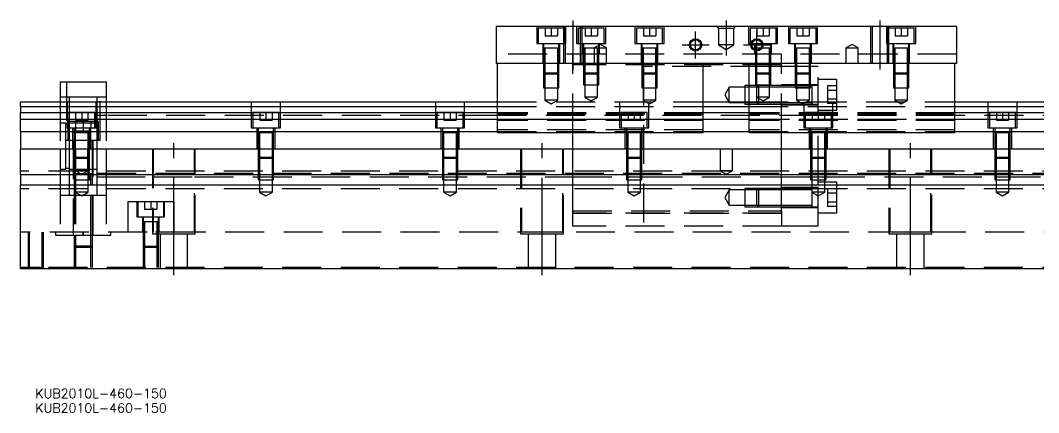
# Model space of a CAD drawing. Extents: x -20 to 683, y -288 to 102.
# Drawn here: x 0 to 331.8, y -287.6 to -159.8 of the extents above; entities that cross this region are included whole.
import ezdxf

# ---------------------------------------------------------------- set-up
doc = ezdxf.new("R2010")
doc.units = 0
doc.linetypes.add('CENTER', pattern=[50.8, 31.75, -6.35, 6.35, -6.35])
doc.linetypes.add('DASHED', pattern=[19.05, 12.7, -6.35])
doc.layers.get('0').update_dxf_attribs({"linetype": 'CONTINUOUS'})
doc.layers.add('CENTER', color=1, linetype='CENTER')
doc.styles.get("Standard").update_dxf_attribs({"font": 'txt.shx', "height": 3, "bigfont": 'bigfont.shx'})

# ---------------------------------------------------------------- blocks, each defined once
blk = doc.blocks.new('*U2')
at = {"color": 7, "linetype": 'CONTINUOUS'}
blk.add_text('KUB2010L-460-150', height=3, dxfattribs=at).set_placement((4.9, -287.55))
blk = doc.blocks.new('*U3')
at = {"color": 7, "linetype": 'CONTINUOUS'}
blk.add_text('KUB2010L-460-150', height=3, dxfattribs=at).set_placement((4.9, -282.82))

msp = doc.modelspace()

# ---------------------------------------------------------------- linework, layer by layer
at = {"color": 7, "linetype": 'CONTINUOUS'}
for p, q in [((155, -161.76), (155, -173.76)), ((305, -161.76), (155, -161.76)), ((305, -161.76), (305, -173.76)), ((305, -173.76), (155, -173.76)), ((155.5, -196.26), (155.5, -173.76)), ((222.5, -196.26), (222.5, -173.76)), ((237.5, -196.26), (237.5, -173.76)), ((304.5, -196.26), (304.5, -173.76)), ((13, -179.76), (28, -179.76)), ((13, -179.76), (13, -186.26)), ((28, -179.76), (28, -186.26)), ((0, -186.26), (155.5, -186.26)), ((0, -187.799608), (0, -186.26)), ((0, -187.799608), (155.5, -187.799608)), ((0, -187.799608), (0, -189.88154)), ((222.5, -186.26), (237.5, -186.26)), ((222.5, -187.799608), (237.5, -187.799608)), ((304.5, -186.26), (460, -186.26)), ((304.5, -187.799608), (460, -187.799608)), ((155.5, -189.88154), (0, -189.88154)), ((0, -192.096666), (0, -189.88154)), ((155.5, -192.096666), (0, -192.096666)), ((0, -195.941934), (0, -192.096666)), ((237.5, -189.88154), (222.5, -189.88154)), ((237.5, -192.096666), (222.5, -192.096666)), ((460, -189.88154), (304.5, -189.88154)), ((460, -192.096666), (304.5, -192.096666)), ((0, -195.941934), (155.5, -195.941934)), ((0, -195.941934), (0, -201.76)), ((155.5, -196.26), (222.5, -196.26)), ((222.5, -195.941934), (237.5, -195.941934)), ((237.5, -196.26), (304.5, -196.26)), ((304.5, -195.941934), (460, -195.941934)), ((0, -210.06), (0, -201.76)), ((460, -201.76), (0, -201.76)), ((460, -210.06), (0, -210.06)), ((0, -210.06), (0, -213.46)), ((0, -240.76), (0, -213.46)), ((460, -213.46), (0, -213.46)), ((460, -240.76), (0, -240.76))]:
    msp.add_line(p, q, dxfattribs=at)
at = {"color": 3, "linetype": 'DASHED'}
for p, q in [((168.25, -161.76), (168.25, -167.26)), ((177.25, -162.26), (168.75, -162.26)), ((168.75, -162.26), (168.75, -167.26)), ((171, -162.26), (171, -164.76)), ((173, -162.26), (173, -164.76)), ((175, -162.26), (175, -164.76)), ((177.000006, -161.76), (177.000006, -162.26)), ((177.000006, -162.26), (177.000006, -167.26)), ((177.25, -167.26), (177.25, -162.26)), ((177.5, -161.76), (177.5, -173.76)), ((177.75, -167.26), (177.75, -161.76)), ((181.25, -161.76), (181.25, -167.26)), ((182.999994, -162.26), (181.75, -162.26)), ((181.75, -162.26), (181.75, -167.26)), ((182.5, -173.76), (182.5, -161.76)), ((182.999994, -173.76), (182.999994, -161.76)), ((190.25, -162.26), (182.999994, -162.26)), ((184, -162.26), (184, -164.76)), ((186, -162.26), (186, -164.76)), ((188, -162.26), (188, -164.76)), ((190.25, -167.26), (190.25, -162.26)), ((190.75, -167.26), (190.75, -161.76)), ((200.25, -161.76), (200.25, -167.26)), ((209.25, -162.26), (200.75, -162.26)), ((200.75, -162.26), (200.75, -167.26)), ((203, -162.26), (203, -164.76)), ((205, -162.26), (205, -164.76)), ((207, -162.26), (207, -164.76)), ((209.25, -167.26), (209.25, -162.26)), ((209.75, -167.26), (209.75, -161.76)), ((227.5, -162.26), (227, -161.76)), ((227.5, -162.26), (227.5, -167.76)), ((227.5, -162.26), (232.5, -162.26)), ((232.5, -162.26), (233, -161.76)), ((232.5, -167.76), (232.5, -162.26)), ((237.25, -161.76), (237.25, -167.26)), ((246.25, -162.26), (237.75, -162.26)), ((237.75, -162.26), (237.75, -167.26)), ((240, -162.26), (240, -164.76)), ((242, -162.26), (242, -164.76)), ((244, -162.26), (244, -164.76)), ((246.25, -167.26), (246.25, -162.26)), ((246.75, -167.26), (246.75, -161.76)), ((250.25, -161.76), (250.25, -167.26)), ((259.25, -162.26), (250.75, -162.26)), ((250.75, -162.26), (250.75, -167.26)), ((253, -162.26), (253, -164.76)), ((255, -162.26), (255, -164.76)), ((257, -162.26), (257, -164.76)), ((259.25, -167.26), (259.25, -162.26)), ((259.75, -167.26), (259.75, -161.76)), ((277.000006, -161.76), (277.000006, -173.76)), ((277.5, -161.76), (277.5, -173.76)), ((282.25, -161.76), (282.25, -167.26)), ((282.5, -173.76), (282.5, -161.76)), ((291.25, -162.26), (282.75, -162.26)), ((282.75, -162.26), (282.75, -167.26)), ((282.999994, -162.26), (282.999994, -161.76)), ((282.999994, -167.26), (282.999994, -162.26)), ((285, -162.26), (285, -164.76)), ((287, -162.26), (287, -164.76)), ((289, -162.26), (289, -164.76)), ((291.25, -167.26), (291.25, -162.26)), ((291.75, -167.26), (291.75, -161.76)), ((171, -164.76), (173, -164.76)), ((173, -164.76), (175, -164.76)), ((184, -164.76), (186, -164.76)), ((186, -164.76), (188, -164.76)), ((203, -164.76), (205, -164.76)), ((205, -164.76), (207, -164.76)), ((240, -164.76), (242, -164.76)), ((242, -164.76), (244, -164.76)), ((253, -164.76), (255, -164.76)), ((255, -164.76), (257, -164.76)), ((285, -164.76), (287, -164.76)), ((287, -164.76), (289, -164.76)), ((168.25, -167.26), (177.75, -167.26)), ((170.25, -167.26), (170.25, -173.76)), ((170.5, -167.26), (170.5, -168.86)), ((170.5, -168.855), (170.5, -168.86)), ((170.5, -168.86), (170.757448, -168.86)), ((170.757468, -168.86), (170.5, -168.86)), ((170.5, -168.86), (170.5, -173.75998)), ((170.5, -168.86), (170.5, -168.865)), ((175.242552, -168.86), (170.757468, -168.86)), ((170.9, -168.86), (170.9, -173.75998)), ((175.1, -173.75998), (175.1, -168.86)), ((175.5, -168.86), (175.242552, -168.86)), ((175.242602, -168.86), (175.5, -168.86)), ((175.5, -168.86), (175.5, -167.26)), ((175.5, -168.86), (175.5, -168.855)), ((175.5, -173.75998), (175.5, -168.86)), ((175.5, -168.865), (175.5, -168.86)), ((175.75, -173.76), (175.75, -167.26)), ((177.000006, -167.26), (177.000006, -173.76)), ((181.25, -167.26), (190.75, -167.26)), ((183.25, -167.26), (183.25, -170.76)), ((183.5, -167.26), (183.5, -168.86)), ((183.5, -168.855), (183.5, -168.86)), ((183.757468, -168.86), (183.5, -168.86)), ((183.5, -168.86), (183.5, -168.865)), ((183.5, -168.86), (183.5, -170.75998)), ((186.902224, -168.86), (183.757468, -168.86)), ((183.9, -168.86), (183.9, -170.75998)), ((189, -167.6053), (187, -168.76)), ((187, -168.76), (189, -168.76)), ((187, -168.76), (187, -173.76)), ((188.1, -170.75998), (188.1, -168.86)), ((188.5, -168.86), (188.5, -167.26)), ((188.5, -168.86), (188.5, -168.855)), ((188.5, -168.865), (188.5, -168.86)), ((188.5, -170.75998), (188.5, -168.86)), ((188.75, -170.76), (188.75, -167.26)), ((191, -168.76), (189, -167.6053)), ((189, -168.76), (191, -168.76)), ((191, -173.76), (191, -168.76)), ((200.25, -167.26), (209.75, -167.26)), ((202.25, -167.26), (202.25, -173.76)), ((202.5, -167.26), (202.5, -168.86)), ((202.5, -168.855), (202.5, -168.86)), ((202.5, -168.86), (202.757448, -168.86)), ((202.757468, -168.86), (202.5, -168.86)), ((202.5, -168.86), (202.5, -168.865)), ((202.5, -168.86), (202.5, -173.75998)), ((207.242552, -168.86), (202.757468, -168.86)), ((202.9, -168.86), (202.9, -173.75998)), ((207.1, -173.75998), (207.1, -168.86)), ((207.5, -168.86), (207.242552, -168.86)), ((207.242602, -168.86), (207.5, -168.86)), ((207.5, -168.86), (207.5, -167.26)), ((207.5, -168.86), (207.5, -168.855)), ((207.5, -168.865), (207.5, -168.86)), ((207.5, -173.75998), (207.5, -168.86)), ((207.75, -173.76), (207.75, -167.26)), ((232.5, -167.76), (227.5, -167.76)), ((227.5, -167.76), (230, -169.203376)), ((230, -169.203376), (232.5, -167.76)), ((237.25, -167.26), (246.75, -167.26)), ((239.25, -167.26), (239.25, -170.76)), ((239.5, -167.26), (239.5, -168.86)), ((239.5, -168.855), (239.5, -168.86)), ((239.757468, -168.86), (239.5, -168.86)), ((239.5, -168.86), (239.5, -169.332418)), ((239.5, -168.86), (239.5, -168.865)), ((241.229562, -168.86), (239.757468, -168.86)), ((239.9, -168.86), (239.9, -169.406966)), ((241.669968, -168.86), (241.229562, -168.86)), ((241.67033, -168.86), (241.229838, -168.86)), ((244.242552, -168.86), (241.669968, -168.86)), ((244.1, -170.75998), (244.1, -168.86)), ((244.5, -168.86), (244.242552, -168.86)), ((244.5, -168.86), (244.5, -167.26)), ((244.5, -168.86), (244.5, -168.855)), ((244.5, -170.75998), (244.5, -168.86)), ((244.5, -168.865), (244.5, -168.86)), ((244.75, -170.76), (244.75, -167.26)), ((250.25, -167.26), (259.75, -167.26)), ((252.25, -167.26), (252.25, -173.76)), ((252.5, -167.26), (252.5, -168.86)), ((252.5, -168.855), (252.5, -168.86)), ((252.5, -168.86), (252.757448, -168.86)), ((252.757468, -168.86), (252.5, -168.86)), ((252.5, -168.86), (252.5, -173.75998)), ((252.5, -168.86), (252.5, -168.865)), ((257.242552, -168.86), (252.757468, -168.86)), ((252.9, -168.86), (252.9, -173.75998)), ((257.1, -173.75998), (257.1, -168.86)), ((257.5, -168.86), (257.242552, -168.86)), ((257.242602, -168.86), (257.5, -168.86)), ((257.5, -168.86), (257.5, -167.26)), ((257.5, -168.86), (257.5, -168.855)), ((257.5, -173.75998), (257.5, -168.86)), ((257.5, -168.865), (257.5, -168.86)), ((257.75, -173.76), (257.75, -167.26)), ((271, -167.6053), (269, -168.76)), ((269, -168.76), (271, -168.76)), ((269, -168.76), (269, -173.76)), ((273, -168.76), (271, -167.6053)), ((271, -168.76), (273, -168.76)), ((273, -173.76), (273, -168.76)), ((282.25, -167.26), (291.75, -167.26)), ((282.999994, -173.76), (282.999994, -167.26)), ((284.25, -167.26), (284.25, -173.76)), ((284.5, -167.26), (284.5, -168.86)), ((284.5, -168.855), (284.5, -168.86)), ((284.5, -168.86), (284.757448, -168.86)), ((284.757468, -168.86), (284.5, -168.86)), ((284.5, -168.86), (284.5, -168.865)), ((284.5, -168.86), (284.5, -173.75998)), ((289.242552, -168.86), (284.757468, -168.86)), ((284.9, -168.86), (284.9, -173.75998)), ((289.1, -173.75998), (289.1, -168.86)), ((289.5, -168.86), (289.242552, -168.86)), ((289.242602, -168.86), (289.5, -168.86)), ((289.5, -168.86), (289.5, -167.26)), ((289.5, -168.86), (289.5, -168.855)), ((289.5, -168.865), (289.5, -168.86)), ((289.5, -173.75998), (289.5, -168.86)), ((289.75, -173.76), (289.75, -167.26)), ((305, -170.76), (155, -170.76)), ((180, -173.76), (180, -170.76)), ((183.5, -170.76), (183.5, -173.76)), ((183.500006, -170.76), (183.500006, -173.76)), ((183.9, -170.76), (183.9, -173.76)), ((188.1, -173.76), (188.1, -170.76)), ((188.499994, -173.76), (188.499994, -170.76)), ((188.5, -173.76), (188.5, -170.76)), ((239.5, -169.332418), (239.5, -169.696492)), ((239.5, -169.696492), (239.5, -170.75998)), ((239.5, -170.76), (239.5, -176.86)), ((239.500006, -170.76), (239.500006, -176.86)), ((239.9, -169.406966), (239.9, -169.757498)), ((239.9, -169.757498), (239.9, -170.75998)), ((239.9, -170.76), (239.9, -177.26)), ((244.1, -173.76), (244.1, -170.76)), ((244.499994, -173.76), (244.499994, -170.76)), ((244.5, -173.76), (244.5, -170.76)), ((248, -173.76), (248, -170.76)), ((170.5, -173.76), (170.5, -176.86)), ((170.500006, -173.76), (170.500006, -176.860006)), ((170.9, -173.76), (170.9, -177.26)), ((175.1, -177.26), (175.1, -173.76)), ((175.499994, -176.860006), (175.499994, -173.76)), ((175.5, -176.86), (175.5, -173.76)), ((180, -196.26), (180, -173.76)), ((248, -174.26), (180, -174.26)), ((183.5, -173.76), (183.5, -176.86)), ((183.500006, -173.76), (183.500006, -176.860006)), ((183.9, -173.76), (183.9, -177.26)), ((188.1, -177.26), (188.1, -173.76)), ((188.499994, -176.860006), (188.499994, -173.76)), ((188.5, -176.86), (188.5, -173.76)), ((202.5, -173.76), (202.5, -176.86)), ((202.500006, -173.76), (202.500006, -176.860006)), ((202.9, -173.76), (202.9, -177.26)), ((203, -174.76), (203, -226.76)), ((244.1, -174.76), (203, -174.76)), ((207.1, -177.26), (207.1, -173.76)), ((207.499994, -176.860006), (207.499994, -173.76)), ((207.5, -176.86), (207.5, -173.76)), ((244.1, -177.26), (244.1, -173.76)), ((244.5, -174.76), (244.1, -174.76)), ((244.499994, -176.860006), (244.499994, -173.76)), ((244.5, -176.86), (244.5, -173.76)), ((248, -174.76), (244.5, -174.76)), ((248, -196.26), (248, -173.76)), ((252.5, -174.76), (248, -174.76)), ((252.5, -173.76), (252.5, -176.86)), ((252.9, -174.76), (252.5, -174.76)), ((252.500006, -173.76), (252.500006, -176.860006)), ((252.9, -173.76), (252.9, -177.26)), ((257.1, -174.76), (252.9, -174.76)), ((257.1, -177.26), (257.1, -173.76)), ((257.5, -174.76), (257.1, -174.76)), ((257.499994, -176.860006), (257.499994, -173.76)), ((257.5, -176.86), (257.5, -173.76)), ((260, -174.76), (257.5, -174.76)), ((260, -210.06), (260, -174.76)), ((284.5, -173.76), (284.5, -176.86)), ((284.500006, -173.76), (284.500006, -176.860006)), ((284.9, -173.76), (284.9, -177.26)), ((289.1, -177.26), (289.1, -173.76)), ((289.499994, -176.860006), (289.499994, -173.76)), ((289.5, -176.86), (289.5, -173.76)), ((170.5, -176.86), (175.5, -176.86)), ((170.5, -176.86), (170.9, -177.26)), ((170.500006, -176.86002), (170.500006, -181.76)), ((175.1, -177.26), (170.9, -177.26)), ((170.9, -177.26002), (170.9, -181.76)), ((175.1, -177.26), (175.5, -176.86)), ((175.1, -181.76), (175.1, -177.26002)), ((175.499994, -181.76), (175.499994, -176.86002)), ((183.5, -176.86), (188.5, -176.86)), ((183.5, -176.86), (183.9, -177.26)), ((183.500006, -176.86002), (183.500006, -180.76)), ((188.1, -177.26), (183.9, -177.26)), ((183.9, -177.26002), (183.9, -180.76)), ((188.1, -177.26), (188.5, -176.86)), ((188.1, -180.76), (188.1, -177.26002)), ((188.499994, -180.76), (188.499994, -176.86002)), ((202.5, -176.86), (207.5, -176.86)), ((202.5, -176.86), (202.9, -177.26)), ((202.500006, -176.86002), (202.500006, -181.76)), ((207.1, -177.26), (202.9, -177.26)), ((202.9, -177.26002), (202.9, -181.76)), ((207.1, -177.26), (207.5, -176.86)), ((207.1, -181.76), (207.1, -177.26002)), ((207.499994, -181.76), (207.499994, -176.86002)), ((239.5, -176.86), (244.5, -176.86)), ((239.5, -176.86), (239.9, -177.26)), ((239.500006, -176.86002), (239.500006, -180.76)), ((244.1, -177.26), (239.9, -177.26)), ((239.9, -177.26002), (239.9, -180.76)), ((244.1, -177.26), (244.5, -176.86)), ((244.1, -180.76), (244.1, -177.26002)), ((244.499994, -180.76), (244.499994, -176.86002)), ((252.5, -176.86), (257.5, -176.86)), ((252.5, -176.86), (252.9, -177.26)), ((252.500006, -176.86002), (252.500006, -181.76)), ((257.1, -177.26), (252.9, -177.26)), ((252.9, -177.26002), (252.9, -181.76)), ((257.1, -177.26), (257.5, -176.86)), ((257.1, -181.76), (257.1, -177.26002)), ((257.499994, -181.76), (257.499994, -176.86002)), ((266, -179.01), (260, -179.01)), ((266, -189.01), (266, -179.01)), ((284.5, -176.86), (289.5, -176.86)), ((284.5, -176.86), (284.9, -177.26)), ((284.500006, -176.86002), (284.500006, -181.76)), ((289.1, -177.26), (284.9, -177.26)), ((284.9, -177.26002), (284.9, -181.76)), ((289.1, -177.26), (289.5, -176.86)), ((289.1, -181.76), (289.1, -177.26002)), ((289.499994, -181.76), (289.499994, -176.86002)), ((15, -179.76), (15, -198.76)), ((26, -198.76), (26, -179.76)), ((170.500006, -181.76), (175.499994, -181.76)), ((170.9, -181.76), (170.9, -185.76)), ((175.1, -185.76), (175.1, -181.76)), ((183.500006, -180.76), (188.499994, -180.76)), ((183.9, -180.76), (183.9, -184.76)), ((188.1, -184.76), (188.1, -180.76)), ((202.500006, -181.76), (207.499994, -181.76)), ((202.9, -181.76), (202.9, -185.76)), ((207.1, -185.76), (207.1, -181.76)), ((231, -181.51), (229.556624, -184.01)), ((231, -186.51), (231, -181.51)), ((236, -181.51), (231, -181.51)), ((236, -181.010006), (236, -187.009994)), ((240.49998, -181.010006), (236, -181.010006)), ((239.99998, -181.51), (236, -181.51)), ((239.500006, -180.76), (244.499994, -180.76)), ((239.9, -180.76), (239.9, -184.76)), ((240.5, -181.01), (240, -181.51)), ((240, -186.51), (240, -181.51)), ((248, -181.51), (240, -181.51)), ((240.5, -181.01), (240.5, -187.01)), ((248, -181.01), (240.5, -181.01)), ((248, -181.010006), (240.5, -181.010006)), ((244.1, -184.76), (244.1, -180.76)), ((260, -180.76), (248, -180.76)), ((252.500006, -181.01), (248.00002, -181.01)), ((258, -181.51), (248.00002, -181.51)), ((257.499994, -181.01), (252.500006, -181.01)), ((252.500006, -181.76), (257.499994, -181.76)), ((252.9, -181.76), (252.9, -185.76)), ((257.1, -185.76), (257.1, -181.76)), ((258, -181.01), (257.499994, -181.01)), ((258, -181.01), (257.995, -181.01)), ((258, -181.359602), (258, -181.01)), ((258.005, -181.01), (258, -181.01)), ((260, -181.01), (258, -181.01)), ((258, -183.84997), (258, -181.359602)), ((263, -181.123248), (263, -182.566624)), ((266, -181.123248), (263, -181.123248)), ((284.500006, -181.76), (289.499994, -181.76)), ((284.9, -181.76), (284.9, -185.76)), ((289.1, -185.76), (289.1, -181.76)), ((16, -184.76), (13, -184.76)), ((16, -186.26), (16, -184.76)), ((25, -184.76), (16, -184.76)), ((25, -186.26), (25, -184.76)), ((28, -184.76), (25, -184.76)), ((175.1, -185.76), (170.9, -185.76)), ((170.9, -185.76), (173, -186.972436)), ((173, -186.972436), (175.1, -185.76)), ((188.1, -184.76), (183.9, -184.76)), ((183.9, -184.76), (186, -185.972436)), ((186, -185.972436), (188.1, -184.76)), ((207.1, -185.76), (202.9, -185.76)), ((202.9, -185.76), (205, -186.972436)), ((205, -186.972436), (207.1, -185.76)), ((229.556624, -184.01), (231, -186.51)), ((244.1, -184.76), (239.9, -184.76)), ((239.9, -184.76), (242, -185.972436)), ((242, -185.972436), (244.1, -184.76)), ((257.1, -185.76), (252.9, -185.76)), ((252.9, -185.76), (255, -186.972436)), ((255, -186.972436), (257.1, -185.76)), ((258, -184.21006), (258, -183.84997)), ((258, -186.66035), (258, -184.21006)), ((263, -182.566624), (263, -185.453376)), ((266, -182.566624), (263, -182.566624)), ((263, -185.453376), (263, -186.896752)), ((266, -185.453376), (263, -185.453376)), ((289.1, -185.76), (284.9, -185.76)), ((284.9, -185.76), (287, -186.972436)), ((287, -186.972436), (289.1, -185.76)), ((13, -186.26), (13, -201.76)), ((15.25, -186.26), (15.25, -194.76)), ((16, -189.76), (16, -186.26)), ((24.75, -194.76), (24.75, -186.26)), ((25, -192.76), (25, -186.26)), ((28, -186.26), (28, -201.76)), ((75.25, -186.26), (75.25, -194.76)), ((84.75, -194.76), (84.75, -186.26)), ((135.25, -186.26), (135.25, -194.76)), ((144.75, -194.76), (144.75, -186.26)), ((155.5, -186.26), (222.5, -186.26)), ((155.5, -187.799608), (222.5, -187.799608)), ((195.25, -186.26), (195.25, -194.76)), ((204.75, -194.76), (204.75, -186.26)), ((231, -186.51), (236, -186.51)), ((236, -186.51), (239.99998, -186.51)), ((236, -187.009994), (240.49998, -187.009994)), ((237.5, -186.26), (304.5, -186.26)), ((237.5, -187.799608), (304.5, -187.799608)), ((240, -186.51), (240.5, -187.01)), ((240, -186.51), (248, -186.51)), ((240.5, -187.009994), (248, -187.009994)), ((240.5, -187.01), (248, -187.01)), ((248, -187.26), (260, -187.26)), ((248.00002, -186.51), (258, -186.51)), ((248.00002, -187.01), (258.005, -187.01)), ((255.25, -186.26), (255.25, -194.76)), ((257.995, -187.01), (260, -187.01)), ((258, -187.01), (258, -186.66035)), ((258, -186.660398), (258, -187.01)), ((260, -189.01), (266, -189.01)), ((266, -186.896752), (263, -186.896752)), ((264.75, -194.76), (264.75, -186.26)), ((315.25, -186.26), (315.25, -194.76)), ((324.75, -194.76), (324.75, -186.26)), ((24.25, -189.76), (15.75, -189.76)), ((15.75, -189.76), (15.75, -194.76)), ((16, -192.76), (16, -189.76)), ((18, -189.76), (18, -192.26)), ((18, -192.26), (20, -192.26)), ((20, -189.76), (20, -192.26)), ((20, -192.26), (22, -192.26)), ((22, -189.76), (22, -192.26)), ((24.25, -194.76), (24.25, -189.76)), ((28, -190.76), (25, -190.76)), ((403, -192.01), (25, -192.01)), ((155.5, -190.76), (28, -190.76)), ((84.25, -189.76), (75.75, -189.76)), ((75.75, -189.76), (75.75, -194.76)), ((78, -189.76), (78, -192.26)), ((78, -192.26), (80, -192.26)), ((80, -189.76), (80, -192.26)), ((80, -192.26), (82, -192.26)), ((82, -189.76), (82, -192.26)), ((84.25, -194.76), (84.25, -189.76)), ((144.25, -189.76), (135.75, -189.76)), ((135.75, -189.76), (135.75, -194.76)), ((138, -189.76), (138, -192.26)), ((138, -192.26), (140, -192.26)), ((140, -189.76), (140, -192.26)), ((140, -192.26), (142, -192.26)), ((142, -189.76), (142, -192.26)), ((144.25, -194.76), (144.25, -189.76)), ((222.5, -189.88154), (155.5, -189.88154)), ((222.5, -190.28668), (155.5, -190.28668)), ((202.99998, -190.76), (155.5, -190.76)), ((222.5, -192.096666), (155.5, -192.096666)), ((222.5, -192.34), (155.5, -192.34)), ((204.25, -189.76), (195.75, -189.76)), ((195.75, -189.76), (195.75, -194.76)), ((198, -189.76), (198, -192.26)), ((198, -192.26), (200, -192.26)), ((200, -189.76), (200, -192.26)), ((200, -192.26), (202, -192.26)), ((202, -189.76), (202, -192.26)), ((260, -190.76), (203, -190.76)), ((204.25, -194.76), (204.25, -189.76)), ((304.5, -189.88154), (237.5, -189.88154)), ((304.5, -190.28668), (237.5, -190.28668)), ((304.5, -192.096666), (237.5, -192.096666)), ((304.5, -192.34), (237.5, -192.34)), ((264.25, -189.76), (255.75, -189.76)), ((255.75, -189.76), (255.75, -194.76)), ((258, -189.76), (258, -192.26)), ((258, -192.26), (260, -192.26)), ((260, -189.76), (260, -192.26)), ((260, -192.26), (262, -192.26)), ((304.5, -190.76), (260.00002, -190.76)), ((262, -189.76), (262, -192.26)), ((264.25, -194.76), (264.25, -189.76)), ((403, -190.76), (304.5, -190.76)), ((324.25, -189.76), (315.75, -189.76)), ((315.75, -189.76), (315.75, -194.76)), ((318, -189.76), (318, -192.26)), ((318, -192.26), (320, -192.26)), ((320, -189.76), (320, -192.26)), ((320, -192.26), (322, -192.26)), ((322, -189.76), (322, -192.26)), ((324.25, -194.76), (324.25, -189.76)), ((14.85, -193.26), (13, -193.26)), ((14.85, -200.76), (14.85, -193.26)), ((15.5, -193.61), (14.85, -193.61)), ((15.25, -194.76), (24.75, -194.76)), ((15.75, -192.76), (15.5, -192.76)), ((15.5, -192.76), (15.5, -198.76)), ((15.75, -193.61), (15.5, -193.61)), ((24.25, -192.76), (15.75, -192.76)), ((16, -193.61), (15.75, -193.61)), ((16, -194.76), (16, -192.76)), ((24.25, -193.26), (16, -193.26)), ((16, -198.76), (16, -194.76)), ((17, -194.76), (17, -201.76)), ((17.5, -194.76), (17.5, -196.36)), ((18, -192.76), (18, -195.76)), ((20.5, -192.76), (20.5, -195.76)), ((22.5, -196.36), (22.5, -194.76)), ((23, -192.76), (23, -194.76)), ((23, -201.76), (23, -194.76)), ((25.5, -192.76), (24.25, -192.76)), ((25, -193.26), (24.25, -193.26)), ((25, -198.76), (25, -192.76)), ((25.5, -198.76), (25.5, -192.76)), ((75.25, -194.76), (84.75, -194.76)), ((77, -194.76), (77, -201.76)), ((77.5, -194.76), (77.5, -196.36)), ((82.5, -196.36), (82.5, -194.76)), ((83, -201.76), (83, -194.76)), ((135.25, -194.76), (144.75, -194.76)), ((137, -194.76), (137, -201.76)), ((137.5, -194.76), (137.5, -196.36)), ((142.5, -196.36), (142.5, -194.76)), ((143, -201.76), (143, -194.76)), ((222.5, -195.437372), (155.5, -195.437372)), ((195.25, -194.76), (204.75, -194.76)), ((197, -194.76), (197, -201.76)), ((197.5, -194.76), (197.5, -196.36)), ((202.5, -196.36), (202.5, -194.76)), ((203, -201.76), (203, -194.76)), ((304.5, -195.437372), (237.5, -195.437372)), ((255.25, -194.76), (264.75, -194.76)), ((257, -194.76), (257, -201.76)), ((257.5, -194.76), (257.5, -196.36)), ((262.5, -196.36), (262.5, -194.76)), ((263, -201.76), (263, -194.76)), ((315.25, -194.76), (324.75, -194.76)), ((317, -194.76), (317, -201.76)), ((317.5, -194.76), (317.5, -196.36)), ((322.5, -196.36), (322.5, -194.76)), ((323, -201.76), (323, -194.76)), ((15, -198.76), (26, -198.76)), ((16, -200.76), (16, -198.76)), ((17.25, -198.76), (17.25, -229.76)), ((17.5, -196.355), (17.5, -196.36)), ((17.5, -196.36), (17.757448, -196.36)), ((17.757468, -196.36), (17.5, -196.36)), ((17.5, -196.36), (17.5, -196.365)), ((17.5, -196.36), (17.5, -201.75998)), ((22.242552, -196.36), (17.757468, -196.36)), ((17.9, -196.36), (17.9, -201.75998)), ((18, -195.76), (20.5, -195.76)), ((20.5, -195.76), (23, -195.76)), ((22.1, -201.75998), (22.1, -196.36)), ((22.5, -196.36), (22.242552, -196.36)), ((22.242602, -196.36), (22.5, -196.36)), ((22.5, -196.36), (22.5, -196.355)), ((22.5, -196.365), (22.5, -196.36)), ((22.5, -201.75998), (22.5, -196.36)), ((23.5, -201.76), (23.5, -198.76)), ((23.75, -229.76), (23.75, -198.76)), ((25, -200.76), (25, -198.76)), ((77.5, -196.355), (77.5, -196.36)), ((77.5, -196.36), (77.757448, -196.36)), ((77.757468, -196.36), (77.5, -196.36)), ((77.5, -196.36), (77.5, -196.365)), ((77.5, -196.36), (77.5, -201.75998)), ((82.242552, -196.36), (77.757468, -196.36)), ((77.9, -196.36), (77.9, -201.75998)), ((82.1, -201.75998), (82.1, -196.36)), ((82.5, -196.36), (82.242552, -196.36)), ((82.242602, -196.36), (82.5, -196.36)), ((82.5, -196.36), (82.5, -196.355)), ((82.5, -196.365), (82.5, -196.36)), ((82.5, -201.75998), (82.5, -196.36)), ((137.5, -196.355), (137.5, -196.36)), ((137.5, -196.36), (137.757448, -196.36)), ((137.757468, -196.36), (137.5, -196.36)), ((137.5, -196.36), (137.5, -196.365)), ((137.5, -196.36), (137.5, -201.75998)), ((142.242552, -196.36), (137.757468, -196.36)), ((137.9, -196.36), (137.9, -201.75998)), ((142.1, -201.75998), (142.1, -196.36)), ((142.5, -196.36), (142.242552, -196.36)), ((142.242602, -196.36), (142.5, -196.36)), ((142.5, -196.36), (142.5, -196.355)), ((142.5, -196.365), (142.5, -196.36)), ((142.5, -201.75998), (142.5, -196.36)), ((155.5, -195.941934), (222.5, -195.941934)), ((180, -201.76), (180, -196.26)), ((197.5, -196.355), (197.5, -196.36)), ((197.5, -196.36), (197.757448, -196.36)), ((197.757468, -196.36), (197.5, -196.36)), ((197.5, -196.36), (197.5, -196.365)), ((197.5, -196.36), (197.5, -201.75998)), ((202.242552, -196.36), (197.757468, -196.36)), ((197.9, -196.36), (197.9, -201.75998)), ((202.1, -201.75998), (202.1, -196.36)), ((202.5, -196.36), (202.242552, -196.36)), ((202.242602, -196.36), (202.5, -196.36)), ((202.5, -196.36), (202.5, -196.355)), ((202.5, -196.365), (202.5, -196.36)), ((202.5, -201.75998), (202.5, -196.36)), ((237.5, -195.941934), (304.5, -195.941934)), ((248, -201.76), (248, -196.26)), ((257.5, -196.355), (257.5, -196.36)), ((257.5, -196.36), (257.757448, -196.36)), ((257.757468, -196.36), (257.5, -196.36)), ((257.5, -196.36), (257.5, -196.365)), ((257.5, -196.36), (257.5, -201.75998)), ((262.242552, -196.36), (257.757468, -196.36)), ((257.9, -196.36), (257.9, -201.75998)), ((262.1, -201.75998), (262.1, -196.36)), ((262.5, -196.36), (262.242552, -196.36)), ((262.242602, -196.36), (262.5, -196.36)), ((262.5, -196.36), (262.5, -196.355)), ((262.5, -196.365), (262.5, -196.36)), ((262.5, -201.75998), (262.5, -196.36)), ((317.5, -196.355), (317.5, -196.36)), ((317.5, -196.36), (317.757448, -196.36)), ((317.757468, -196.36), (317.5, -196.36)), ((317.5, -196.36), (317.5, -196.365)), ((317.5, -196.36), (317.5, -201.75998)), ((322.242552, -196.36), (317.757468, -196.36)), ((317.9, -196.36), (317.9, -201.75998)), ((322.1, -201.75998), (322.1, -196.36)), ((322.5, -196.36), (322.242552, -196.36)), ((322.242602, -196.36), (322.5, -196.36)), ((322.5, -196.36), (322.5, -196.355)), ((322.5, -196.365), (322.5, -196.36)), ((322.5, -201.75998), (322.5, -196.36)), ((13, -201.76), (13, -210.06)), ((14.85, -201.76), (14.85, -200.76)), ((14.85, -208.26), (14.85, -201.76)), ((16, -201.76), (16, -200.76)), ((16, -210.06), (16, -201.76)), ((17.5, -201.76), (17.5, -204.36)), ((17.500006, -201.76), (17.500006, -204.360006)), ((17.9, -201.76), (17.9, -204.76)), ((18, -201.76), (18, -208.76)), ((22, -208.76), (22, -201.76)), ((22.1, -204.76), (22.1, -201.76)), ((22.499994, -204.360006), (22.499994, -201.76)), ((22.5, -204.36), (22.5, -201.76)), ((23.5, -209.76), (23.5, -201.76)), ((25, -201.76), (25, -200.76)), ((25, -210.06), (25, -201.76)), ((28, -201.76), (28, -210.06)), ((43, -201.76), (43, -229.26)), ((43.291796, -201.76), (43.291796, -228.76)), ((56.708204, -228.76), (56.708204, -201.76)), ((57, -229.26), (57, -201.76)), ((77.5, -201.76), (77.5, -204.36)), ((77.500006, -201.76), (77.500006, -204.360006)), ((77.9, -201.76), (77.9, -204.76)), ((82.1, -204.76), (82.1, -201.76)), ((82.499994, -204.360006), (82.499994, -201.76)), ((82.5, -204.36), (82.5, -201.76)), ((137.5, -201.76), (137.5, -204.36)), ((137.500006, -201.76), (137.500006, -204.360006)), ((137.9, -201.76), (137.9, -204.76)), ((142.1, -204.76), (142.1, -201.76)), ((142.499994, -204.360006), (142.499994, -201.76)), ((142.5, -204.36), (142.5, -201.76)), ((163, -201.76), (163, -229.26)), ((163.291796, -201.76), (163.291796, -228.76)), ((176.708204, -228.76), (176.708204, -201.76)), ((177, -229.26), (177, -201.76)), ((180, -210.06), (180, -201.76)), ((197.5, -201.76), (197.5, -204.36)), ((197.500006, -201.76), (197.500006, -204.360006)), ((197.9, -201.76), (197.9, -204.76)), ((202.1, -204.76), (202.1, -201.76)), ((202.499994, -204.360006), (202.499994, -201.76)), ((202.5, -204.36), (202.5, -201.76)), ((228, -201.76), (228, -208.76)), ((232, -208.76), (232, -201.76)), ((248, -210.06), (248, -201.76)), ((257.5, -201.76), (257.5, -204.36)), ((257.500006, -201.76), (257.500006, -204.360006)), ((257.9, -201.76), (257.9, -204.76)), ((262.1, -204.76), (262.1, -201.76)), ((262.499994, -204.360006), (262.499994, -201.76)), ((262.5, -204.36), (262.5, -201.76)), ((283, -201.76), (283, -229.26)), ((283.291796, -201.76), (283.291796, -228.76)), ((296.708204, -228.76), (296.708204, -201.76)), ((297, -229.26), (297, -201.76)), ((317.5, -201.76), (317.5, -204.36)), ((317.500006, -201.76), (317.500006, -204.360006)), ((317.9, -201.76), (317.9, -204.76)), ((322.1, -204.76), (322.1, -201.76)), ((322.499994, -204.360006), (322.499994, -201.76)), ((322.5, -204.36), (322.5, -201.76)), ((17.5, -204.36), (22.5, -204.36)), ((17.5, -204.36), (17.9, -204.76)), ((17.500006, -204.36002), (17.500006, -210.06)), ((22.1, -204.76), (17.9, -204.76)), ((17.9, -204.76002), (17.9, -211.76)), ((22.1, -204.76), (22.5, -204.36)), ((22.1, -211.76), (22.1, -204.76002)), ((22.499994, -210.06), (22.499994, -204.36002)), ((77.5, -204.36), (82.5, -204.36)), ((77.5, -204.36), (77.9, -204.76)), ((77.500006, -204.36002), (77.500006, -210.06)), ((82.1, -204.76), (77.9, -204.76)), ((77.9, -204.76002), (77.9, -211.76)), ((82.1, -204.76), (82.5, -204.36)), ((82.1, -211.76), (82.1, -204.76002)), ((82.499994, -210.06), (82.499994, -204.36002)), ((137.5, -204.36), (142.5, -204.36)), ((137.5, -204.36), (137.9, -204.76)), ((137.500006, -204.36002), (137.500006, -210.06)), ((142.1, -204.76), (137.9, -204.76)), ((137.9, -204.76002), (137.9, -211.76)), ((142.1, -204.76), (142.5, -204.36)), ((142.1, -211.76), (142.1, -204.76002)), ((142.499994, -210.06), (142.499994, -204.36002)), ((197.5, -204.36), (202.5, -204.36)), ((197.5, -204.36), (197.9, -204.76)), ((197.500006, -204.36002), (197.500006, -210.06)), ((202.1, -204.76), (197.9, -204.76)), ((197.9, -204.76002), (197.9, -211.76)), ((202.1, -204.76), (202.5, -204.36)), ((202.1, -211.76), (202.1, -204.76002)), ((202.499994, -210.06), (202.499994, -204.36002)), ((257.5, -204.36), (262.5, -204.36)), ((257.5, -204.36), (257.9, -204.76)), ((257.500006, -204.36002), (257.500006, -210.06)), ((262.1, -204.76), (257.9, -204.76)), ((257.9, -204.76002), (257.9, -211.76)), ((262.1, -204.76), (262.5, -204.36)), ((262.1, -211.76), (262.1, -204.76002)), ((262.499994, -210.06), (262.499994, -204.36002)), ((317.5, -204.36), (322.5, -204.36)), ((317.5, -204.36), (317.9, -204.76)), ((317.500006, -204.36002), (317.500006, -210.06)), ((322.1, -204.76), (317.9, -204.76)), ((317.9, -204.76002), (317.9, -211.76)), ((322.1, -204.76), (322.5, -204.36)), ((322.1, -211.76), (322.1, -204.76002)), ((322.499994, -210.06), (322.499994, -204.36002)), ((460, -208.91), (0, -208.91)), ((13, -208.26), (14.85, -208.26)), ((14.85, -207.91), (16, -207.91)), ((16, -208.26), (17.5, -208.26)), ((17.5, -208.26), (22.499994, -208.26)), ((22, -208.76), (18, -208.76)), ((18, -208.76), (20, -209.9147)), ((20, -209.9147), (22, -208.76)), ((22.499994, -208.26), (23.5, -208.26)), ((23.5, -208.26), (25, -208.26)), ((232, -208.76), (228, -208.76)), ((228, -208.76), (230, -209.9147)), ((230, -209.9147), (232, -208.76)), ((13, -210.06), (13, -213.46)), ((16, -213.46), (16, -210.06)), ((17.849602, -209.76), (17.5, -209.76)), ((17.5, -211.76002), (17.5, -213.46)), ((17.500006, -210.06), (17.500006, -211.76)), ((17.500006, -211.76), (22.499994, -211.76)), ((22.500266, -209.76), (17.849602, -209.76)), ((17.9, -211.76), (17.9, -215.76)), ((18, -209.76), (18, -210.06)), ((18, -210.06), (18, -211.76)), ((18, -211.76), (18, -213.46)), ((22.1, -215.76), (22.1, -211.76)), ((23.500006, -209.76), (22.499994, -209.76)), ((22.499994, -211.76), (22.499994, -210.06)), ((23.15035, -209.76), (22.500266, -209.76)), ((23, -210.06), (23, -209.76)), ((23, -213.46), (23, -210.06)), ((23.5, -209.76), (23.15035, -209.76)), ((23.5, -209.76), (23.5, -209.755)), ((23.5, -209.765), (23.5, -209.76)), ((23.5, -210.06), (23.5, -209.76)), ((23.5, -213.46), (23.5, -210.06)), ((25, -209.51), (403, -209.51)), ((25, -213.46), (25, -210.06)), ((25, -210.76), (28, -210.76)), ((28, -210.06), (28, -213.46)), ((28, -210.76), (43.291796, -210.76)), ((43.291796, -210.76), (56.708204, -210.76)), ((56.708204, -210.76), (180, -210.76)), ((77.500006, -210.06), (77.500006, -211.76)), ((77.500006, -210.76), (82.499994, -210.76)), ((77.500006, -211.76), (82.499994, -211.76)), ((77.9, -211.76), (77.9, -215.76)), ((82.1, -215.76), (82.1, -211.76)), ((82.499994, -211.76), (82.499994, -210.06)), ((137.500006, -210.06), (137.500006, -211.76)), ((137.500006, -210.76), (142.499994, -210.76)), ((137.500006, -211.76), (142.499994, -211.76)), ((137.9, -211.76), (137.9, -215.76)), ((142.1, -215.76), (142.1, -211.76)), ((142.499994, -211.76), (142.499994, -210.06)), ((180, -213.46), (180, -210.06)), ((180, -210.76), (202.99998, -210.76)), ((197.500006, -210.06), (197.500006, -211.76)), ((197.500006, -210.76), (202.499994, -210.76)), ((197.500006, -211.76), (202.499994, -211.76)), ((197.9, -211.76), (197.9, -215.76)), ((202.1, -215.76), (202.1, -211.76)), ((202.499994, -211.76), (202.499994, -210.06)), ((203, -210.759994), (248, -210.759994)), ((203, -210.76), (248, -210.76)), ((248, -213.46), (248, -210.06)), ((248, -210.759994), (257.500006, -210.759994)), ((248, -210.76), (257.500006, -210.76)), ((257.500006, -210.06), (257.500006, -211.76)), ((257.500006, -210.759994), (260, -210.759994)), ((257.500006, -210.76), (260, -210.76)), ((257.500006, -210.76), (262.499994, -210.76)), ((257.500006, -211.76), (262.499994, -211.76)), ((257.9, -211.76), (257.9, -215.76)), ((260, -211.76), (260, -210.06)), ((260, -213.46), (260, -211.76)), ((260.00002, -210.76), (262.499994, -210.76)), ((262.1, -215.76), (262.1, -211.76)), ((262.499994, -211.76), (262.499994, -210.06)), ((262.499994, -210.76), (403, -210.76)), ((317.500006, -210.06), (317.500006, -211.76)), ((317.500006, -210.76), (322.499994, -210.76)), ((317.500006, -211.76), (322.499994, -211.76)), ((317.9, -211.76), (317.9, -215.76)), ((322.1, -215.76), (322.1, -211.76)), ((322.499994, -211.76), (322.499994, -210.06)), ((460, -214.61), (0, -214.61)), ((13, -213.46), (13, -229.76)), ((16, -216.76), (16, -213.46)), ((17.5, -213.46), (17.5, -229.75998)), ((18, -213.46), (18, -229.75998)), ((23, -229.75998), (23, -213.46)), ((23.5, -229.75998), (23.5, -213.46)), ((25, -216.76), (25, -213.46)), ((28, -213.46), (28, -229.76)), ((180, -221.76), (180, -213.46)), ((231, -215.01), (229.556624, -217.51)), ((231, -220.01), (231, -215.01)), ((236, -215.01), (231, -215.01)), ((236, -214.510006), (236, -220.509994)), ((240.49998, -214.510006), (236, -214.510006)), ((239.99998, -215.01), (236, -215.01)), ((240.5, -214.51), (240, -215.01)), ((240, -220.01), (240, -215.01)), ((248, -215.01), (240, -215.01)), ((240.5, -214.51), (240.5, -220.51)), ((248, -214.51), (240.5, -214.51)), ((248, -214.510006), (240.5, -214.510006)), ((248, -221.76), (248, -213.46)), ((260, -214.26), (248, -214.26)), ((258, -214.51), (248.00002, -214.51)), ((258, -215.01), (248.00002, -215.01)), ((258, -214.51), (257.995, -214.51)), ((260, -214.51), (258, -214.51)), ((258.005, -214.51), (258, -214.51)), ((258, -217.34997), (258, -214.61)), ((266, -212.51), (260, -212.51)), ((260, -226.76), (260, -213.46)), ((263, -214.623248), (263, -216.066624)), ((266, -214.623248), (263, -214.623248)), ((266, -213.46), (266, -212.51)), ((266, -222.51), (266, -213.46)), ((13, -216.76), (16, -216.76)), ((16, -216.76), (17.5, -216.76)), ((17.5, -216.76), (18, -216.76)), ((22.1, -215.76), (17.9, -215.76)), ((17.9, -215.76), (20, -216.972436)), ((18, -216.76), (23, -216.76)), ((20, -216.972436), (22.1, -215.76)), ((23, -216.76), (23.5, -216.76)), ((23.5, -216.76), (25, -216.76)), ((25, -216.76), (28, -216.76)), ((35, -218.76), (35, -228.76)), ((35, -218.76), (43.291796, -218.76)), ((38, -218.76), (38, -223.76)), ((38.25, -218.76), (38.25, -223.76)), ((40.5, -218.76), (40.5, -221.26)), ((42.5, -218.76), (42.5, -221.26)), ((43.291796, -218.76), (50, -218.76)), ((44.5, -218.76), (44.5, -221.26)), ((46.75, -223.76), (46.75, -218.76)), ((47, -223.76), (47, -218.76)), ((50, -218.76), (50, -228.76)), ((82.1, -215.76), (77.9, -215.76)), ((77.9, -215.76), (80, -216.972436)), ((80, -216.972436), (82.1, -215.76)), ((142.1, -215.76), (137.9, -215.76)), ((137.9, -215.76), (140, -216.972436)), ((140, -216.972436), (142.1, -215.76)), ((202.1, -215.76), (197.9, -215.76)), ((197.9, -215.76), (200, -216.972436)), ((200, -216.972436), (202.1, -215.76)), ((229.556624, -217.51), (231, -220.01)), ((262.1, -215.76), (257.9, -215.76)), ((257.9, -215.76), (260, -216.972436)), ((258, -217.71006), (258, -217.34997)), ((258, -220.16035), (258, -217.71006)), ((260, -216.972436), (262.1, -215.76)), ((266, -216.066624), (263, -216.066624)), ((263, -216.066624), (263, -218.953376)), ((263, -218.953376), (263, -220.396752)), ((266, -218.953376), (263, -218.953376)), ((322.1, -215.76), (317.9, -215.76)), ((317.9, -215.76), (320, -216.972436)), ((320, -216.972436), (322.1, -215.76)), ((40.5, -221.26), (42.5, -221.26)), ((42.5, -221.26), (44.5, -221.26)), ((180, -221.76), (248, -221.76)), ((180, -226.76), (180, -221.76)), ((231, -220.01), (236, -220.01)), ((236, -220.01), (239.99998, -220.01)), ((236, -220.509994), (240.49998, -220.509994)), ((240, -220.01), (248, -220.01)), ((240, -220.01), (240.5, -220.51)), ((240.5, -220.509994), (248, -220.509994)), ((240.5, -220.51), (248, -220.51)), ((248, -220.76), (260, -220.76)), ((248, -221.76), (248, -226.76)), ((248.00002, -220.01), (258, -220.01)), ((248.00002, -220.51), (258, -220.51)), ((257.995, -220.51), (258, -220.51)), ((258, -220.51), (258, -220.16035)), ((258, -220.51), (260, -220.51)), ((258, -220.51), (258.005, -220.51)), ((266, -220.396752), (263, -220.396752)), ((38, -223.76), (47, -223.76)), ((39.75, -223.76), (39.75, -228.76)), ((40, -223.76), (40, -225.365)), ((40, -225.355), (40, -228.75998)), ((40, -225.36), (40.257448, -225.36)), ((40.257468, -225.36), (40, -225.36)), ((44.742552, -225.36), (40.257468, -225.36)), ((40.4, -225.36), (40.4, -228.75998)), ((44.6, -228.75998), (44.6, -225.36)), ((45, -225.36), (44.742552, -225.36)), ((44.742602, -225.36), (45, -225.36)), ((45, -225.365), (45, -223.76)), ((45, -228.75998), (45, -225.355)), ((45.25, -228.76), (45.25, -223.76)), ((180, -222.606052), (248, -222.606052)), ((248, -222.606052), (180, -222.606052)), ((260, -222.51), (266, -222.51)), ((403.291796, -228.76), (0, -228.76)), ((2.500006, -228.76), (2.500006, -240.26)), ((2.9, -228.76), (2.9, -240.26)), ((7.1, -240.26), (7.1, -228.76)), ((7.499994, -240.26), (7.499994, -228.76)), ((11.5, -228.76), (11.5, -229.76)), ((20.5, -228.76), (20.5, -229.76)), ((20.5, -229.76), (20.5, -228.76)), ((29.5, -229.76), (29.5, -228.76)), ((40, -228.76), (40, -233.36)), ((40.000006, -228.76), (40.000006, -233.360006)), ((40.4, -228.76), (40.4, -233.76)), ((56.708204, -228.76), (43.291796, -228.76)), ((44.6, -233.76), (44.6, -228.76)), ((44.999994, -233.360006), (44.999994, -228.76)), ((45, -233.36), (45, -228.76)), ((176.708204, -228.76), (163.291796, -228.76)), ((248, -226.76), (180, -226.76)), ((260, -226.76), (248, -226.76)), ((296.708204, -228.76), (283.291796, -228.76)), ((11.5, -229.76), (20.5, -229.76)), ((17.5, -229.76), (17.5, -233.26)), ((17.500006, -229.76), (17.500006, -233.260006)), ((18, -229.76), (18, -233.76)), ((20.5, -229.76), (29.5, -229.76)), ((23, -233.76), (23, -229.76)), ((23.499994, -233.260006), (23.499994, -229.76)), ((23.5, -233.26), (23.5, -229.76)), ((43, -229.26), (50, -229.26)), ((45.5, -229.26), (45.5, -240.76)), ((50, -229.26), (57, -229.26)), ((54.5, -240.76), (54.5, -229.26)), ((163, -229.26), (170, -229.26)), ((165.5, -229.26), (165.5, -240.76)), ((170, -229.26), (177, -229.26)), ((174.5, -240.76), (174.5, -229.26)), ((283, -229.26), (290, -229.26)), ((285.5, -229.26), (285.5, -240.76)), ((290, -229.26), (297, -229.26)), ((294.5, -240.76), (294.5, -229.26)), ((17.5, -233.26), (23.5, -233.26)), ((17.5, -233.26), (18, -233.76)), ((17.500006, -233.26002), (17.500006, -240.26)), ((23, -233.76), (18, -233.76)), ((18, -233.76002), (18, -240.26)), ((23, -233.76), (23.5, -233.26)), ((23, -240.26), (23, -233.76002)), ((23.499994, -240.26), (23.499994, -233.26002)), ((40, -233.36), (45, -233.36)), ((40, -233.36), (40.4, -233.76)), ((40.000006, -233.36002), (40.000006, -240.26)), ((44.6, -233.76), (40.4, -233.76)), ((40.4, -233.76002), (40.4, -240.26)), ((44.6, -233.76), (45, -233.36)), ((44.6, -240.26), (44.6, -233.76002)), ((44.999994, -240.26), (44.999994, -233.36002)), ((3.500008, -240.26), (0, -240.26)), ((2.500006, -240.26), (3.500008, -240.26)), ((3.500008, -240.26), (3.500008, -240.76)), ((4.359688, -240.26), (3.500008, -240.26)), ((5.640312, -240.26), (4.359688, -240.26)), ((4.359688, -240.76), (4.359688, -240.26)), ((5.640312, -240.26), (5.640312, -240.76)), ((6.499992, -240.26), (5.640312, -240.26)), ((6.499992, -240.76), (6.499992, -240.26)), ((6.499992, -240.26), (7.499994, -240.26)), ((460, -240.26), (6.499992, -240.26))]:
    msp.add_line(p, q, dxfattribs=at)
at = {"color": 3, "linetype": 'CONTINUOUS'}
for centre in [(220, -167.76), (240, -167.76)]:
    msp.add_circle(centre, 2, dxfattribs=at)
at = {"color": 7, "linetype": 'CONTINUOUS'}
for centre in [(220, -167.76), (240, -167.76)]:
    msp.add_circle(centre, 1.65, dxfattribs=at)
at = {"layer": 'CENTER', "color": 1, "linetype": 'CENTER'}
for p, q in [((180, -159.76), (180, -175.76)), ((230, -159.76), (230, -171.203376)), ((280, -159.76), (280, -175.76)), ((220, -172.16), (220, -163.36)), ((240, -172.16), (240, -163.36)), ((215.6, -167.76), (224.4, -167.76)), ((235.6, -167.76), (244.4, -167.76)), ((50, -242.76), (50, -199.76)), ((170, -242.76), (170, -199.76)), ((290, -242.76), (290, -199.76))]:
    msp.add_line(p, q, dxfattribs=at)

# ---------------------------------------------------------------- block references
at = {"color": 7, "linetype": 'CONTINUOUS'}
for name in ['*U3', '*U2']:
    msp.add_blockref(name, (0, 0), dxfattribs=at)

doc.saveas('drawing.dxf')
